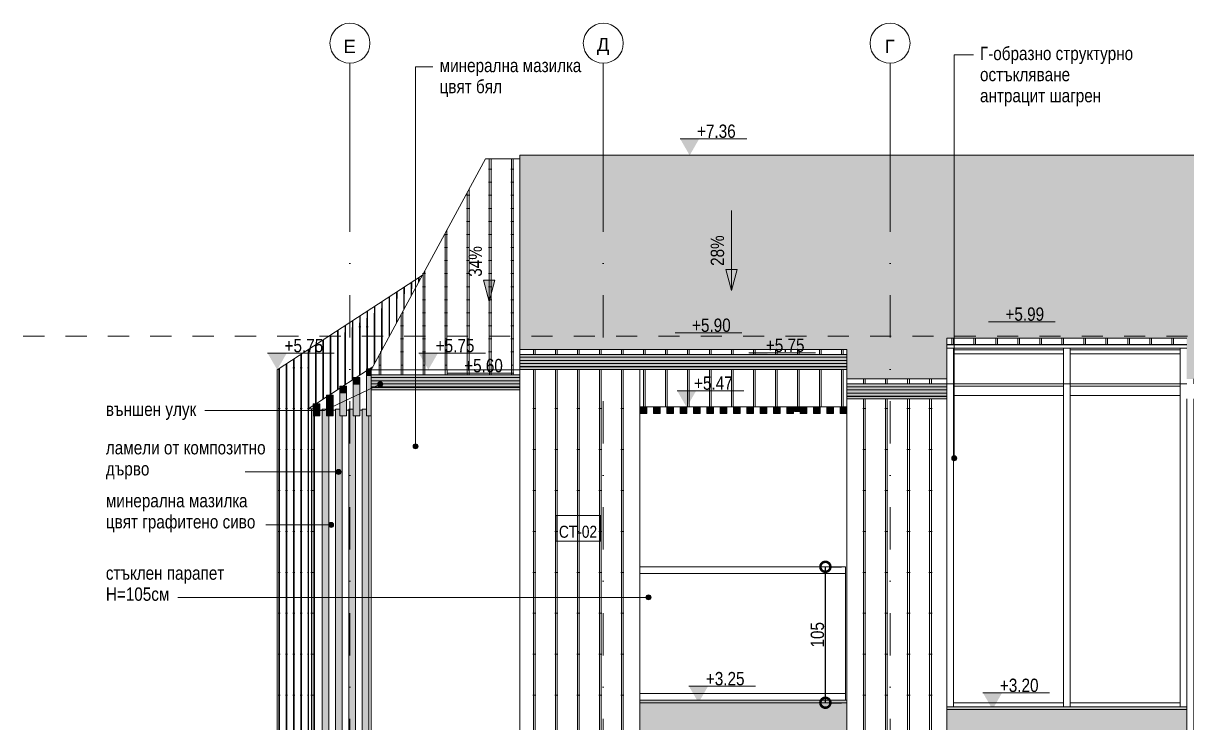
# Model space of a CAD drawing. Header units: centimetres. Extents: x 0 to 25250, y 0 to 2250.
# Drawn here: x 22913 to 23785, y 563 to 1088 of the extents above; entities that cross this region are included whole.
import ezdxf

# ---------------------------------------------------------------- set-up
doc = ezdxf.new("R2010")
doc.units = ezdxf.units.CM
doc.linetypes.add('24-View-4$0$Dash', pattern=[31.75, 15.875, -15.875])
doc.linetypes.add('24-View-4$0$Dash dot', pattern=[79.375, 31.75, -23.8125, 0, -23.8125])
for name, color, linetype, lineweight in [('A-ANNO-DIMS', 7, 'Continuous', 9), ('A-ANNO-NOTE', 7, 'Continuous', 9), ('A-FLOR-HRAL', 7, 'Continuous', 9), ('A-FLOR-LEVL', 7, 'Continuous', 9), ('A-GLAZ-CURT', 7, 'Continuous', 9), ('A-GLAZ-CWMG', 7, 'Continuous', 9), ('A-ROOF', 7, 'Continuous', 9), ('A-ROOF-OTLN', 7, 'Continuous', 9), ('A-ROOF-PATT', 7, 'Continuous', 9), ('A-WALL', 7, 'Continuous', 9), ('A-WALL-IDEN', 7, 'Continuous', 9), ('A-WALL-PATT', 7, 'Continuous', 9), ('E-LITE-EQPM', 7, 'Continuous', 9), ('G-ANNO-DIMS', 7, 'Continuous', 9), ('G-ANNO-TEXT', 7, 'Continuous', 9), ('S-GRID', 7, 'Continuous', 9), ('S-GRID-IDEN', 7, 'Continuous', 9)]:
    doc.layers.add(name, color=color, linetype=linetype, lineweight=lineweight)
doc.styles.add('24-View-4$0$Arial', font='arial.ttf', dxfattribs={"height": 10})
doc.styles.add('24-View-4$0$Arial Narrow', font='ARIALN.TTF', dxfattribs={"height": 10})
doc.styles.add('24-View-4$0$Arial Narrow_1', font='ARIALN.TTF', dxfattribs={"height": 9})
doc.styles.add('24-View-4$0$Arial Narrow_2', font='ARIALN.TTF', dxfattribs={"height": 10})
doc.styles.add('24-View-4$0$Arial Narrow_3', font='ARIALN.TTF', dxfattribs={"height": 10})
doc.dimstyles.new('24-View-4$0$TEC_DIM', dxfattribs={"dimscale": 30.48, "dimtxt": 10.23431, "dimasz": 0.492126, "dimexe": 0.393701, "dimexo": 0.246063, "dimgap": 0, "dimtad": 1, "dimdec": 0, "dimzin": 0, "dimdsep": 46, "dimtxsty": '24-View-4$0$Arial Narrow_3', "dimblk1": '24-View-4$0$_DotSmall', "dimblk2": '24-View-4$0$_DotSmall', "dimsah": 1, "dimcen": 0.09, "dimazin": 0, "dimtfac": 1, "dimtdec": 4, "dimtix": 1, "dimtmove": 0, "dimatfit": 3, "dimfxl": 1, "dimtvp": 1, "dimtolj": 1, "dimtzin": 0, "dimarcsym": 2})
pattern_1 = [(0, (23129.966, 852.922), (16.51, 30.709), [0.8382, -15.672]), (90, (23113.456, 852.922), (-16.51, 30.709), [30.709, 0]), (90, (23114.726, 852.922), (-16.51, 30.709), [30.709, 0])]
pattern_2 = [(0, (23109.667, 552.922), (5.51, 30.709), [0.27975, -5.231]), (90, (23104.156, 552.9217), (-5.51, 30.709), [30.709, 0]), (90, (23104.58, 552.9217), (-5.51, 30.709), [30.709, 0])]

# ---------------------------------------------------------------- blocks, each defined once
blk = doc.blocks.new('Railing - Railing-1762037-ЗАПАД')
at = {"layer": 'A-FLOR-HRAL', "color": 252, "true_color": 0x949494}
for p, q in [((261.59, 427), (415.59, 427)), ((261.59, 422), (415.59, 422)), ((415.59, 422), (415.59, 427)), ((415.59, 332), (415.59, 422)), ((415.59, 332), (261.59, 332)), ((415.59, 327), (415.59, 332))]:
    blk.add_line(p, q, dxfattribs=at)
at = {"layer": 'A-FLOR-HRAL'}
for p, q in [((261.59, 427), (415.59, 427)), ((415.59, 422), (261.59, 422)), ((415.59, 427), (415.59, 422)), ((415.59, 422), (415.59, 332)), ((415.59, 332), (261.59, 332)), ((415.59, 332), (415.59, 327))]:
    blk.add_line(p, q, dxfattribs=at)
at = {"layer": 'A-FLOR-HRAL', "color": 254, "true_color": 0xd2d2d2}
for p, q in [((261.59, 422), (415.59, 422)), ((415.59, 422), (261.59, 422)), ((415.59, 332), (261.59, 332)), ((415.59, 332), (261.59, 332)), ((415.59, 327), (261.59, 327))]:
    blk.add_line(p, q, dxfattribs=at)
blk = doc.blocks.new('Rectangular Mullion - TEC_LAMEL-2421523-ЗАПАД')
at = {"layer": 'A-GLAZ-CWMG', "true_color": 0xcfc6ba}
blk.add_hatch(color=9, dxfattribs=at).paths.add_polyline_path([(23.34, 77), (28.34, 77), (28.34, 540.25), (26.59, 540.25), (26.59, 545.18), (23.34, 545.18), (23.34, 80.66)])
at = {"layer": 'A-GLAZ-CWMG'}
for p, q in [((23.34, 545.18), (26.59, 545.18)), ((23.34, 545.18), (23.34, 77)), ((28.34, 77), (28.34, 540.25))]:
    blk.add_line(p, q, dxfattribs=at)
blk = doc.blocks.new('Rectangular Mullion - TEC_LAMEL-V24-ЗАПАД')
at = {"layer": 'A-GLAZ-CWMG', "true_color": 0xcfc6ba}
h = blk.add_hatch(color=9, dxfattribs=at)
h.paths.add_polyline_path([(48.34, 5), (48.34, 10), (43.34, 10), (43.34, 5), (44.56, 5)])
h.paths.add_polyline_path([(43.34, 77), (48.34, 77), (48.34, 540.25), (46.59, 540.25), (46.59, 545.18), (43.34, 545.18), (43.34, 82.49)])
at = {"layer": 'A-GLAZ-CWMG'}
for p, q in [((43.34, 545.18), (46.59, 545.18)), ((43.34, 545.18), (43.34, 77)), ((48.34, 77), (48.34, 540.25)), ((43.34, 10), (43.34, 5)), ((48.34, 5), (48.34, 10))]:
    blk.add_line(p, q, dxfattribs=at)
blk = doc.blocks.new('Rectangular Mullion - TEC_LAMEL-V25-ЗАПАД')
at = {"layer": 'A-GLAZ-CWMG', "true_color": 0xcfc6ba}
h = blk.add_hatch(color=9, dxfattribs=at)
h.paths.add_polyline_path([(58.34, 5), (58.34, 10), (53.34, 10), (53.34, 5)])
h.paths.add_polyline_path([(53.34, 77), (58.34, 77), (58.34, 540.25), (56.59, 540.25), (56.59, 545.18), (53.34, 545.18), (53.34, 83.41)])
at = {"layer": 'A-GLAZ-CWMG'}
for p, q in [((53.34, 545.18), (56.59, 545.18)), ((53.34, 545.18), (53.34, 77)), ((58.34, 77), (58.34, 540.25)), ((53.34, 10), (53.34, 5)), ((58.34, 5), (58.34, 10))]:
    blk.add_line(p, q, dxfattribs=at)
blk = doc.blocks.new('Rectangular Mullion - TEC_LAMEL-1938093-ЗАПАД')
at = {"layer": 'A-GLAZ-CWMG', "true_color": 0xcfc6ba}
for points in [[(266.59, 546.76), (266.59, 546.94), (261.59, 546.94), (261.59, 546.76)], [(261.59, 541.94), (266.59, 541.94), (266.59, 546.76), (261.59, 546.76), (261.59, 544.35)]]:
    blk.add_hatch(color=9, dxfattribs=at).paths.add_polyline_path(points)
at = {"layer": 'A-GLAZ-CWMG'}
for p, q in [((266.59, 546.76), (261.59, 546.76)), ((261.59, 541.94), (266.59, 541.94)), ((266.59, 546.76), (266.59, 546.94)), ((266.59, 541.94), (266.59, 546.76))]:
    blk.add_line(p, q, dxfattribs=at)
blk = doc.blocks.new('Rectangular Mullion - TEC_LAMEL-V26-ЗАПАД')
at = {"layer": 'A-GLAZ-CWMG', "true_color": 0xcfc6ba}
for points in [[(276.59, 546.76), (276.59, 546.94), (271.59, 546.94), (271.59, 546.76)], [(271.59, 541.94), (276.59, 541.94), (276.59, 546.76), (271.59, 546.76)]]:
    blk.add_hatch(color=9, dxfattribs=at).paths.add_polyline_path(points)
at = {"layer": 'A-GLAZ-CWMG'}
for p, q in [((271.59, 546.76), (271.59, 546.94)), ((276.59, 546.76), (271.59, 546.76)), ((271.59, 546.76), (271.59, 541.94)), ((271.59, 541.94), (276.59, 541.94)), ((276.59, 546.76), (276.59, 546.94)), ((276.59, 541.94), (276.59, 546.76))]:
    blk.add_line(p, q, dxfattribs=at)
blk = doc.blocks.new('Rectangular Mullion - TEC_LAMEL-V27-ЗАПАД')
at = {"layer": 'A-GLAZ-CWMG', "true_color": 0xcfc6ba}
for points in [[(411.59, 546.76), (416.59, 546.76), (416.59, 546.94), (411.59, 546.94)], [(411.59, 541.94), (416.59, 541.94), (416.59, 546.76), (411.59, 546.76)]]:
    blk.add_hatch(color=9, dxfattribs=at).paths.add_polyline_path(points)
at = {"layer": 'A-GLAZ-CWMG'}
for p, q in [((411.59, 546.76), (411.59, 546.94)), ((416.59, 546.76), (411.59, 546.76)), ((411.59, 546.76), (411.59, 541.94)), ((411.59, 541.94), (416.59, 541.94))]:
    blk.add_line(p, q, dxfattribs=at)
blk = doc.blocks.new('Rectangular Mullion - TEC_LAMEL-2472080-ЗАПАД')
at = {"layer": 'A-GLAZ-CWMG', "true_color": 0xcfc6ba}
for points in [[(56.59, 570.61), (59.97, 570.61), (59.97, 574.91), (60.28, 575.48), (56.59, 575.43)], [(59.97, 540.25), (59.97, 570.61), (56.59, 570.61), (56.59, 540.25)]]:
    blk.add_hatch(color=9, dxfattribs=at).paths.add_polyline_path(points)
at = {"layer": 'A-GLAZ-CWMG'}
for p, q in [((60.28, 575.48), (56.59, 575.48)), ((56.59, 575.48), (56.59, 570.61)), ((56.59, 570.61), (59.97, 570.61)), ((56.59, 570.61), (56.59, 540.25)), ((59.97, 540.25), (56.59, 540.25))]:
    blk.add_line(p, q, dxfattribs=at)
blk = doc.blocks.new('Rectangular Mullion - TEC_LAMEL-2472081-ЗАПАД')
at = {"layer": 'A-GLAZ-CWMG', "true_color": 0xcfc6ba}
for points in [[(51.59, 564.09), (51.59, 568.96), (46.59, 568.91), (46.59, 564.09)], [(46.59, 540.25), (51.59, 540.25), (51.59, 564.09), (46.59, 564.09), (46.59, 549.22)]]:
    blk.add_hatch(color=9, dxfattribs=at).paths.add_polyline_path(points)
at = {"layer": 'A-GLAZ-CWMG'}
for p, q in [((51.59, 568.96), (46.59, 568.96)), ((46.59, 568.96), (46.59, 564.09)), ((51.59, 564.09), (51.59, 568.96)), ((46.59, 564.09), (51.59, 564.09)), ((46.59, 564.09), (46.59, 540.25)), ((51.59, 540.25), (51.59, 564.09)), ((51.59, 540.25), (46.59, 540.25))]:
    blk.add_line(p, q, dxfattribs=at)
blk = doc.blocks.new('Rectangular Mullion - TEC_LAMEL-2472082-ЗАПАД')
at = {"layer": 'A-GLAZ-CWMG', "true_color": 0xcfc6ba}
for points in [[(36.59, 557.57), (41.59, 557.57), (41.59, 562.44), (36.59, 562.39)], [(41.59, 540.25), (41.59, 557.57), (36.59, 557.57), (36.59, 540.25)]]:
    blk.add_hatch(color=9, dxfattribs=at).paths.add_polyline_path(points)
at = {"layer": 'A-GLAZ-CWMG'}
for p, q in [((41.59, 562.44), (36.59, 562.44)), ((36.59, 562.44), (36.59, 557.57)), ((41.59, 557.57), (41.59, 562.44)), ((36.59, 557.57), (41.59, 557.57)), ((36.59, 557.57), (36.59, 540.25)), ((41.59, 540.25), (41.59, 557.57)), ((41.59, 540.25), (36.59, 540.25))]:
    blk.add_line(p, q, dxfattribs=at)
blk = doc.blocks.new('Rectangular Mullion - TEC_LAMEL-2472083-ЗАПАД')
at = {"layer": 'A-GLAZ-CWMG', "true_color": 0xcfc6ba}
for points in [[(26.59, 551.05), (31.59, 551.05), (31.59, 555.92), (26.59, 555.87)], [(26.59, 540.25), (31.59, 540.25), (31.59, 551.05), (26.59, 551.05)]]:
    blk.add_hatch(color=9, dxfattribs=at).paths.add_polyline_path(points)
at = {"layer": 'A-GLAZ-CWMG'}
for p, q in [((31.59, 555.92), (26.59, 555.92)), ((26.59, 555.92), (26.59, 551.05)), ((26.59, 551.05), (31.59, 551.05)), ((26.59, 551.05), (26.59, 540.25)), ((31.59, 551.05), (31.59, 555.92)), ((31.59, 540.25), (31.59, 551.05)), ((31.59, 540.25), (26.59, 540.25))]:
    blk.add_line(p, q, dxfattribs=at)
blk = doc.blocks.new('Rectangular Mullion - TEC_LAMEL-2472084-ЗАПАД')
at = {"layer": 'A-GLAZ-CWMG', "true_color": 0xcfc6ba}
for points in [[(16.59, 544.52), (21.59, 544.52), (21.59, 549.4), (16.59, 549.35)], [(16.59, 540.25), (21.59, 540.25), (21.59, 544.52), (16.59, 544.52)]]:
    blk.add_hatch(color=9, dxfattribs=at).paths.add_polyline_path(points)
at = {"layer": 'A-GLAZ-CWMG'}
for p, q in [((21.59, 549.4), (16.59, 549.4)), ((16.59, 549.4), (16.59, 544.52)), ((16.59, 544.52), (21.59, 544.52)), ((16.59, 544.52), (16.59, 540.25)), ((21.59, 544.52), (21.59, 549.4)), ((21.59, 540.25), (21.59, 544.52)), ((21.59, 540.25), (16.59, 540.25))]:
    blk.add_line(p, q, dxfattribs=at)
blk = doc.blocks.new('System Panel - Glazed-2432545-ЗАПАД')
at = {"layer": 'A-GLAZ-CURT'}
blk.add_line((666.59, 586.81), (584.09, 586.81), dxfattribs=at)
blk = doc.blocks.new('L Corner Mullion - L Mullion 1-2432673-ЗАПАД')
at = {"layer": 'A-GLAZ-CWMG'}
for p, q in [((579.09, 564.31), (496.59, 564.31)), ((579.09, 562.47), (496.59, 562.47)), ((579.09, 555.57), (496.59, 555.57))]:
    blk.add_line(p, q, dxfattribs=at)
blk = doc.blocks.new('Rectangular Mullion - TEC_DOGRAMA_TERASI_EX-2432543-ЗАПАД')
at = {"layer": 'A-GLAZ-CWMG'}
for p, q in [((584.09, 589.7), (584.09, 591.04)), ((666.59, 591.04), (584.09, 591.04)), ((584.09, 589.7), (666.59, 589.7)), ((666.59, 591.04), (666.59, 589.7))]:
    blk.add_line(p, q, dxfattribs=at)
blk = doc.blocks.new('Rectangular Mullion - TEC_DOGRAMA_TERASI_EX-2432685-ЗАПАД')
at = {"layer": 'A-GLAZ-CWMG'}
for p, q in [((666.59, 591.04), (671.59, 591.04)), ((666.59, 591.04), (666.59, 564.37)), ((666.59, 564.37), (671.59, 564.37))]:
    blk.add_line(p, q, dxfattribs=at)
blk = doc.blocks.new('Rectangular Mullion - TEC_DOGRAMA_TERASI_EX-2432669-ЗАПАД')
at = {"layer": 'A-GLAZ-CWMG'}
for p, q in [((491.59, 591.04), (496.59, 591.04)), ((496.59, 564.37), (496.59, 591.04)), ((491.59, 564.37), (496.59, 564.37))]:
    blk.add_line(p, q, dxfattribs=at)
blk = doc.blocks.new('Rectangular Mullion - TEC_DOGRAMA_TERASI_EX-2432546-ЗАПАД')
at = {"layer": 'A-GLAZ-CWMG'}
for p, q in [((496.59, 322), (496.59, 325)), ((579.09, 325), (496.59, 325)), ((579.09, 325), (579.09, 322))]:
    blk.add_line(p, q, dxfattribs=at)
blk = doc.blocks.new('Rectangular Mullion - TEC_DOGRAMA_TERASI_EX-2432687-ЗАПАД')
at = {"layer": 'A-GLAZ-CWMG'}
for p, q in [((671.59, 564.37), (666.59, 564.37)), ((666.59, 564.37), (666.59, 322))]:
    blk.add_line(p, q, dxfattribs=at)
blk = doc.blocks.new('Rectangular Mullion - TEC_DOGRAMA_TERASI_EX-2432671-ЗАПАД')
at = {"layer": 'A-GLAZ-CWMG'}
for p, q in [((496.59, 564.37), (491.59, 564.37)), ((496.59, 322), (496.59, 564.37))]:
    blk.add_line(p, q, dxfattribs=at)
blk = doc.blocks.new('L Corner Mullion - L Mullion 1-2432686-ЗАПАД')
at = {"layer": 'A-GLAZ-CWMG'}
for p, q in [((666.59, 564.31), (584.09, 564.31)), ((666.59, 562.47), (584.09, 562.47)), ((666.59, 555.57), (584.09, 555.57))]:
    blk.add_line(p, q, dxfattribs=at)
blk = doc.blocks.new('Rectangular Mullion - TEC_DOGRAMA_TERASI_INT-2432672-ЗАПАД')
at = {"layer": 'A-GLAZ-CWMG'}
for p, q in [((579.09, 591.04), (584.09, 591.04)), ((579.09, 591.04), (579.09, 564.37)), ((584.09, 564.37), (584.09, 591.04)), ((579.09, 564.37), (584.09, 564.37))]:
    blk.add_line(p, q, dxfattribs=at)
blk = doc.blocks.new('Rectangular Mullion - TEC_DOGRAMA_TERASI_INT-2432662-ЗАПАД')
at = {"layer": 'A-GLAZ-CWMG'}
for p, q in [((584.09, 564.37), (579.09, 564.37)), ((579.09, 564.37), (579.09, 322)), ((584.09, 322), (584.09, 564.37))]:
    blk.add_line(p, q, dxfattribs=at)
blk = doc.blocks.new('Grid - TEC_GRID_CIRCLE-145857-ЗАПАД')
at = {"layer": 'S-GRID-IDEN'}
blk.add_circle((234.09, 819.86), 15, dxfattribs=at)
blk = doc.blocks.new('Spot Elevations - ELEVATION_PROJECT-150941-ЗАПАД')
at = {"layer": 'A-ANNO-NOTE'}
blk.add_hatch(color=256, dxfattribs=at).paths.add_polyline_path([(991.89, 748.17), (1006.2, 748.17), (999.05, 735.77)])
blk.add_line((991.89, 748.17), (1041.89, 748.17), dxfattribs=at)
blk = doc.blocks.new('24-View-4$0$_DotSmall')
at = {"color": 0, "linetype": 'ByBlock', "const_width": 0.5}
blk.add_lwpolyline([(-0.0625, 0, 1), (0.0625, 0, 1)], format="xyb", close=True, dxfattribs=at)
blk = doc.blocks.new('*D3296')
at = {"layer": 'A-ANNO-DIMS', "color": 0, "lineweight": -2, "transparency": 16777216}
for p, q in [((23514.07, 577.92), (23514.07, 679.92)), ((23518.91, 679.92), (23526.07, 679.92)), ((23518.91, 577.92), (23526.07, 577.92))]:
    blk.add_line(p, q, dxfattribs=at)
at = {"layer": 'A-ANNO-DIMS', "color": 0, "lineweight": -2, "transparency": 16777216, "xscale": 15, "yscale": 15, "zscale": 15}
for p, rotation in [((23514.07, 679.92), 90), ((23514.07, 577.92), 270)]:
    blk.add_blockref('24-View-4$0$_DotSmall', p, dxfattribs=dict(at, rotation=rotation))
at = {"layer": 'A-ANNO-DIMS', "color": 0, "transparency": 16777216, "insert": (23508.11, 628.92), "char_height": 10, "width": 22.8079, "attachment_point": 5, "rotation": 90, "style": '24-View-4$0$Arial Narrow_3'}
blk.add_mtext('\\A1;\u200e105', dxfattribs=at)
blk = doc.blocks.new('LIGHT PROFILE1 - SM530C L1130 1 xLED15S_830 OC 4-1750149-ЗАПАД')
at = {"layer": 'E-LITE-EQPM', "true_color": 0xffd6c1}
blk.add_hatch(color=254, dxfattribs=at).paths.add_polyline_path([(381.31, 543.64), (381.31, 546.94), (377.46, 546.94), (377.46, 543.64)])
at = {"layer": 'E-LITE-EQPM'}
for p, q in [((377.46, 546.94), (377.46, 543.64)), ((381.31, 543.64), (377.46, 543.64)), ((381.31, 543.64), (381.31, 546.94))]:
    blk.add_line(p, q, dxfattribs=at)

msp = doc.modelspace()

# ---------------------------------------------------------------- hatches: boundary and pattern name
at = {"layer": 'A-ROOF-PATT', "true_color": 0x8b8b8b}
h = msp.add_hatch(dxfattribs=at)
h.set_pattern_fill('FP4_61', color=252, style=0, pattern_type=2)
h.set_pattern_definition([(0, (23129.966, 557.061), (16.51, 9.795), [0.8382, -15.672]), (90, (23113.456, 557.06), (-16.51, 9.795), [9.795, 0]), (90, (23114.726, 557.06), (-16.51, 9.795), [9.795, 0])])
h.paths.add_polyline_path([(23173.43, 827.83), (23285.04, 827.83), (23285.04, 986), (23259.21, 986), (23176.55, 833.59)])
h = msp.add_hatch(dxfattribs=at)
h.set_pattern_fill('FP4_46', color=252, style=0, pattern_type=2)
h.set_pattern_definition([(0, (23129.966, 791.23), (16.51, 8.207), [0.8382, -15.672]), (90, (23113.456, 791.23), (-16.51, 8.207), [8.207, 0]), (90, (23114.726, 791.23), (-16.51, 8.207), [8.207, 0])])
h.paths.add_polyline_path([(23882.25, 820.91), (24060.04, 820.91), (24060.04, 843.1), (24370.04, 843.1), (24370.04, 988.69), (23285.04, 988.69), (23285.04, 843.1), (23530.04, 843.1), (23530.04, 820.91), (23605.04, 820.91), (23605.04, 851.45), (23785.04, 851.45), (23785.04, 820.91), (23869.77, 820.91)])
h = msp.add_hatch(dxfattribs=at)
h.set_pattern_fill('FP4_43', color=252, style=0, pattern_type=2)
h.set_pattern_definition([(0, (23677.265, 852.922), (5.51, 30.709), [0.27975, -5.231]), (90, (23671.755, 852.9217), (-5.51, 30.709), [30.709, 0]), (90, (23672.179, 852.9217), (-5.51, 30.709), [30.709, 0])])
h.paths.add_polyline_path([(23102.98, 822.67), (23207.64, 890.92), (23211.95, 898.86), (23102.98, 827.8)])
h = msp.add_hatch(dxfattribs=at)
h.set_pattern_fill('FP4_48', color=252, style=0, pattern_type=2)
h.set_pattern_definition([(0, (23129.966, 913.144), (16.51, 29.592), [0.8382, -15.672]), (90, (23113.456, 913.144), (-16.51, 29.592), [29.592, 0]), (90, (23114.726, 913.144), (-16.51, 29.592), [29.592, 0])])
h.paths.add_polyline_path([(23785.04, 846.63), (23785.04, 851.45), (23605.04, 851.45), (23605.04, 846.63), (23782.36, 846.63)])
h = msp.add_hatch(dxfattribs=at)
h.set_pattern_fill('FP4_44', color=252, style=0, pattern_type=2)
h.set_pattern_definition(pattern_1)
h.paths.add_polyline_path([(23285.04, 839.29), (23530.04, 839.29), (23530.04, 843.1), (23285.04, 843.1), (23285.04, 841.46)])
at = {"layer": 'A-ROOF-PATT', "lineweight": 5, "true_color": 0xc0c0c0}
for points in [[(23407.76, 839.03), (23530.04, 839.03), (23530.04, 839.29), (23285.04, 839.25), (23285.04, 839.03), (23401.51, 839.03)], [(23285.04, 837.34), (23530.04, 837.34), (23530.04, 839.03), (23285.04, 839.03), (23285.04, 837.53)], [(23526.38, 837.14), (23530.04, 837.17), (23530.04, 837.34), (23285.04, 837.29), (23285.04, 837.14), (23520.14, 837.14)], [(23407.76, 834.8), (23530.04, 834.8), (23530.04, 837.14), (23285.04, 837.14), (23285.04, 834.8), (23401.51, 834.8)], [(23414, 832.47), (23530.04, 832.47), (23530.04, 834.8), (23285.04, 834.8), (23285.04, 832.47), (23407.76, 832.47)], [(23407.76, 830.12), (23530.04, 830.12), (23530.04, 832.47), (23285.04, 832.47), (23285.04, 830.12), (23401.51, 830.12)], [(23407.76, 829.86), (23530.04, 829.86), (23530.04, 830.12), (23285.04, 830.1), (23285.04, 829.86), (23401.51, 829.86)], [(23407.76, 828.3), (23530.04, 828.3), (23530.04, 829.86), (23285.04, 829.86), (23285.04, 828.3), (23401.51, 828.3)], [(23239.18, 823.76), (23285.04, 823.77), (23285.04, 824.02), (23173.43, 823.99), (23173.43, 823.76), (23232.94, 823.76)], [(23285.04, 822.07), (23285.04, 823.76), (23173.43, 823.76), (23173.43, 822.07), (23282.89, 822.07)], [(23239.18, 821.87), (23285.04, 821.93), (23285.04, 822.07), (23173.43, 822.02), (23173.43, 821.87), (23232.94, 821.87)], [(23239.18, 819.53), (23285.04, 819.53), (23285.04, 821.87), (23173.43, 821.87), (23173.43, 819.53), (23232.94, 819.53)], [(23526.38, 828.1), (23530.04, 828.13), (23530.04, 828.3), (23285.04, 828.25), (23285.04, 828.1), (23520.14, 828.1)], [(23251.67, 817.2), (23285.04, 817.2), (23285.04, 819.53), (23173.43, 819.53), (23173.43, 817.2), (23245.43, 817.2)], [(23176.75, 814.85), (23285.04, 814.85), (23285.04, 817.2), (23173.43, 817.2), (23173.43, 814.85)], [(23239.18, 814.59), (23285.04, 814.59), (23285.04, 814.85), (23173.43, 814.83), (23173.43, 814.59), (23232.94, 814.59)], [(23173.43, 813.03), (23285.04, 813.03), (23285.04, 814.59), (23173.43, 814.59), (23173.43, 813.93)], [(23239.18, 812.83), (23285.04, 812.88), (23285.04, 813.03), (23173.43, 812.98), (23173.43, 812.83), (23232.94, 812.83)], [(23530.04, 816.84), (23605.04, 816.84), (23605.04, 817.1), (23530.04, 817.07), (23530.04, 816.91)], [(23601.3, 815.16), (23605.04, 815.16), (23605.04, 816.84), (23530.04, 816.84), (23530.04, 815.16), (23595.06, 815.16)], [(23601.3, 814.96), (23605.04, 814.99), (23605.04, 815.16), (23530.04, 815.11), (23530.04, 814.96), (23595.06, 814.96)], [(23530.04, 812.61), (23605.04, 812.61), (23605.04, 814.96), (23530.04, 814.96), (23530.04, 813.28)], [(23563.84, 810.28), (23605.04, 810.28), (23605.04, 812.61), (23530.04, 812.61), (23530.04, 810.28), (23557.6, 810.28)], [(23532.62, 807.94), (23605.04, 807.94), (23605.04, 810.28), (23530.04, 810.28), (23530.04, 807.94)], [(23530.04, 807.68), (23605.04, 807.68), (23605.04, 807.94), (23530.04, 807.92), (23530.04, 807.75)], [(23563.84, 806.11), (23605.04, 806.11), (23605.04, 807.68), (23530.04, 807.68), (23530.04, 806.11), (23557.6, 806.11)], [(23570.08, 805.91), (23605.04, 805.94), (23605.04, 806.11), (23530.04, 806.06), (23530.04, 805.91), (23563.84, 805.91)]]:
    msp.add_hatch(color=9, dxfattribs=at).paths.add_polyline_path(points)
at = {"layer": 'A-ROOF-PATT', "true_color": 0x8b8b8b}
h = msp.add_hatch(dxfattribs=at)
h.set_pattern_fill('FP4_44', color=252, style=0, pattern_type=2)
h.set_pattern_definition(pattern_1)
h.paths.add_polyline_path([(23232.94, 824.02), (23285.04, 824.02), (23285.04, 827.83), (23173.43, 827.83), (23173.43, 824.02), (23226.7, 824.02)])
h = msp.add_hatch(dxfattribs=at)
h.set_pattern_fill('FP4_47', color=252, style=0, pattern_type=2)
h.set_pattern_definition([(0, (23691.306, 777.922), (16.51, 30.709), [0.8382, -15.672]), (90, (23674.796, 777.922), (-16.51, 30.709), [30.709, 0]), (90, (23676.066, 777.922), (-16.51, 30.709), [30.709, 0])])
h.paths.add_polyline_path([(23857.28, 817.1), (24060.04, 817.1), (24060.04, 820.91), (23785.04, 820.91), (23785.04, 817.1), (23851.04, 817.1)])
h.paths.add_polyline_path([(23532.62, 817.1), (23605.04, 817.1), (23605.04, 820.91), (23530.04, 820.91), (23530.04, 817.1)])
at = {"layer": 'A-WALL-PATT', "true_color": 0x8b8b8b}
h = msp.add_hatch(dxfattribs=at)
h.set_pattern_fill('FP4_57', color=252, style=0, pattern_type=2)
h.set_pattern_definition(pattern_2)
h.paths.add_polyline_path([(23108.07, 552.92), (23126.35, 552.92), (23126.35, 798.53), (23130.04, 800.94), (23130.04, 802.32), (23132.16, 802.32), (23140.04, 807.46), (23140.04, 808.84), (23142.16, 808.84), (23150.04, 813.98), (23150.04, 815.36), (23152.16, 815.36), (23160.04, 820.5), (23160.04, 821.88), (23162.16, 821.88), (23170.04, 827.02), (23170.04, 828.4), (23172.16, 828.4), (23174.6, 829.99), (23207.64, 890.92), (23104.75, 823.82), (23104.75, 552.92)])
h = msp.add_hatch(dxfattribs=at)
h.set_pattern_fill('FP4_57', color=252, style=0, pattern_type=2)
h.set_pattern_definition(pattern_2)
h.paths.add_polyline_path([(23102.98, 552.92), (23104.75, 552.92), (23104.75, 823.82), (23102.98, 822.67), (23102.98, 629.14)])
h = msp.add_hatch(dxfattribs=at)
h.set_pattern_fill('FP4_54', color=252, style=0, pattern_type=2)
h.set_pattern_definition([(0, (23394.126, 552.922), (16.51, 30.709), [0.8382, -15.672]), (90, (23377.616, 552.922), (-16.51, 30.709), [30.709, 0]), (90, (23378.886, 552.922), (-16.51, 30.709), [30.709, 0])])
h.paths.add_polyline_path([(23285.04, 552.92), (23375.04, 552.92), (23375.04, 828.1), (23285.04, 828.1), (23285.04, 566.23)])
h = msp.add_hatch(dxfattribs=at)
h.set_pattern_fill('FP4_60', color=252, style=0, pattern_type=2)
h.set_pattern_definition([(0, (23542.716, 552.922), (16.51, 30.709), [0.8382, -15.672]), (90, (23526.206, 552.922), (-16.51, 30.709), [30.709, 0]), (90, (23527.476, 552.922), (-16.51, 30.709), [30.709, 0])])
h.paths.add_polyline_path([(23375.04, 799.86), (23530.04, 799.86), (23530.04, 828.1), (23375.04, 828.1), (23375.04, 802.14)])
h = msp.add_hatch(dxfattribs=at)
h.set_pattern_fill('FP4_52', color=252, style=0, pattern_type=2)
h.set_pattern_definition([(0, (23625.266, 552.922), (16.51, 30.709), [0.8382, -15.672]), (90, (23608.756, 552.922), (-16.51, 30.709), [30.709, 0]), (90, (23610.026, 552.922), (-16.51, 30.709), [30.709, 0])])
h.paths.add_polyline_path([(23532.62, 497.92), (23605.04, 497.92), (23605.04, 805.91), (23530.04, 805.91), (23530.04, 497.92)])
h = msp.add_hatch(dxfattribs=at)
h.set_pattern_fill('FP4_51', color=252, style=0, pattern_type=2)
h.set_pattern_definition([(0, (24071.036, 552.922), (16.51, 30.709), [0.8382, -15.672]), (90, (24054.526, 552.922), (-16.51, 30.709), [30.709, 0]), (90, (24055.796, 552.922), (-16.51, 30.709), [30.709, 0])])
h.paths.add_polyline_path([(23785.04, 497.92), (24060.04, 497.92), (24060.04, 805.91), (23785.04, 805.91), (23785.04, 503.32)])
h = msp.add_hatch(dxfattribs=at)
h.set_pattern_fill('FP4_58', color=252, style=0, pattern_type=2)
h.set_pattern_definition([(0, (23144.27, 552.922), (15.563, 30.709), [0.7901, -14.773]), (90, (23128.708, 552.922), (-15.563, 30.709), [30.709, 0]), (90, (23129.905, 552.922), (-15.563, 30.709), [30.709, 0])])
h.paths.add_polyline_path([(23126.35, 552.92), (23131.06, 552.92), (23131.02, 793.17), (23130.04, 793.17), (23130.04, 798.53), (23126.35, 798.53), (23126.35, 629.14)])
at = {"layer": 'A-WALL-PATT', "lineweight": 5, "true_color": 0xebebeb}
for points in [[(23375.04, 577.92), (23530.04, 577.92), (23530.04, 579.92), (23375.04, 579.92)], [(23605.04, 572.92), (23785.04, 572.92), (23785.04, 574.92), (23605.04, 574.92), (23605.04, 574.09)]]:
    msp.add_hatch(color=7, dxfattribs=at).paths.add_polyline_path(points)
at = {"layer": 'A-WALL-PATT', "true_color": 0x787878}
msp.add_hatch(color=8, dxfattribs=at).paths.add_polyline_path([(23375.04, 522.92), (23530.04, 522.98), (23530.04, 577.92), (23375.04, 577.92), (23375.04, 526.91)])
at = {"layer": 'A-WALL-PATT', "lineweight": 5, "true_color": 0x787878}
msp.add_hatch(color=8, dxfattribs=at).paths.add_polyline_path([(23605.04, 497.92), (23785.04, 497.92), (23785.04, 572.92), (23605.04, 572.92), (23605.04, 503.32)])
at = {"layer": 'G-ANNO-DIMS'}
for points in [[(23443.66, 887.16), (23447.91, 903.03), (23439.4, 903.03)], [(23262.05, 879.07), (23266.3, 894.94), (23257.79, 894.94)]]:
    msp.add_hatch(color=256, dxfattribs=at).paths.add_polyline_path(points)
at = {"layer": 'G-ANNO-TEXT'}
h = msp.add_hatch(color=256, dxfattribs=at)
edge = h.paths.add_edge_path()
edge.add_arc((23180.26, 817.01), 1.87, 0, 360)
h = msp.add_hatch(color=256, dxfattribs=at)
edge = h.paths.add_edge_path()
edge.add_arc((23206.72, 770.34), 1.87, 0, 360)
h = msp.add_hatch(color=256, dxfattribs=at)
edge = h.paths.add_edge_path()
edge.add_arc((23610.67, 761.39), 1.88, 0, 360)
h = msp.add_hatch(color=256, dxfattribs=at)
edge = h.paths.add_edge_path()
edge.add_arc((23149.01, 751.09), 1.88, 0, 360)
h = msp.add_hatch(color=256, dxfattribs=at)
edge = h.paths.add_edge_path()
edge.add_arc((23143.44, 711.36), 1.88, 0, 360)
h = msp.add_hatch(color=256, dxfattribs=at)
edge = h.paths.add_edge_path()
edge.add_arc((23381.44, 657.02), 1.88, 0, 360)

# ---------------------------------------------------------------- linework, layer by layer
at = {"layer": 'A-FLOR-LEVL', "linetype": '24-View-4$0$Dash'}
msp.add_line((22912.56, 852.92), (24432.63, 852.92), dxfattribs=at)
at = {"layer": 'A-ROOF'}
for p, q in [((23259.21, 986), (23173.43, 827.83)), ((23259.21, 986), (23285.04, 986)), ((23285.04, 988.69), (24370.04, 988.69)), ((23285.04, 839.29), (23285.04, 988.69)), ((23102.98, 827.8), (23211.95, 898.86)), ((23605.04, 817.1), (23605.04, 851.45)), ((23605.04, 851.45), (23785.04, 851.45)), ((23785.04, 846.63), (23605.04, 846.63)), ((23605.04, 846.56), (23785.04, 846.56)), ((23530.04, 843.1), (23285.04, 843.1)), ((23530.04, 839.29), (23530.04, 843.1)), ((23530.04, 817.1), (23530.04, 838.87)), ((23102.98, 823.99), (23102.98, 827.8)), ((23173.43, 827.83), (23285.04, 827.83)), ((23173.43, 827.83), (23173.43, 824.02)), ((23530.04, 820.91), (23605.04, 820.91)), ((23173.43, 812.83), (23173.43, 806.73))]:
    msp.add_line(p, q, dxfattribs=at)
at = {"layer": 'A-ROOF-OTLN'}
for p, q in [((23530.04, 839.29), (23285.04, 839.29)), ((23285.04, 828.1), (23285.04, 839.29)), ((23530.04, 839.29), (23530.04, 838.87)), ((23285.04, 837.14), (23530.04, 837.14)), ((23530.04, 834.8), (23285.04, 834.8)), ((23530.04, 832.47), (23285.04, 832.47)), ((23530.04, 830.12), (23285.04, 830.12)), ((23530.04, 829.86), (23285.04, 829.86)), ((23102.98, 812.8), (23102.98, 823.99)), ((23285.04, 824.02), (23173.43, 824.02)), ((23173.43, 812.83), (23173.43, 824.02)), ((23173.43, 821.87), (23285.04, 821.87)), ((23285.04, 828.1), (23530.04, 828.1)), ((23173.43, 819.53), (23285.04, 819.53)), ((23173.43, 817.2), (23285.04, 817.2)), ((23173.43, 814.85), (23285.04, 814.85)), ((23173.43, 814.59), (23285.04, 814.59)), ((23173.43, 812.83), (23285.04, 812.83)), ((23605.04, 817.1), (23530.04, 817.1)), ((23530.04, 805.91), (23530.04, 817.1)), ((23530.04, 814.96), (23605.04, 814.96)), ((23605.04, 812.61), (23530.04, 812.61)), ((23605.04, 817.1), (23605.04, 805.91)), ((23605.04, 810.28), (23530.04, 810.28)), ((23605.04, 807.94), (23530.04, 807.94)), ((23605.04, 807.68), (23530.04, 807.68)), ((23530.04, 805.91), (23605.04, 805.91))]:
    msp.add_line(p, q, dxfattribs=at)
at = {"layer": 'A-WALL'}
for p, q in [((23172.16, 828.4), (23174.6, 829.99)), ((23152.16, 815.36), (23160.04, 820.5)), ((23162.16, 821.88), (23170.04, 827.02)), ((23285.04, 828.1), (23285.04, 257.92)), ((23375.04, 828.11), (23375.04, 257.92)), ((23102.98, 329.92), (23102.98, 812.8)), ((23142.16, 808.84), (23150.04, 813.98)), ((23132.16, 802.32), (23140.04, 807.46)), ((23173.43, 806.73), (23173.43, 522.92)), ((23530.04, 805.91), (23530.04, 497.92)), ((23605.04, 497.92), (23605.04, 805.92)), ((23785.04, 805.92), (23785.04, 497.92)), ((23126.35, 798.53), (23130.04, 800.94)), ((23126.35, 329.92), (23126.35, 798.53)), ((23130.04, 798.53), (23126.35, 798.53)), ((23136.79, 797.52), (23135.04, 797.52)), ((23146.79, 797.52), (23145.04, 797.52)), ((23156.79, 797.52), (23155.04, 797.52)), ((23166.79, 797.52), (23165.04, 797.52)), ((23375.04, 799.86), (23530.04, 799.86)), ((23131.06, 793.17), (23131.06, 329.92)), ((23530.04, 579.92), (23375.04, 579.92)), ((23375.04, 577.92), (23530.04, 577.92)), ((23605.04, 574.92), (23785.04, 574.92)), ((23785.04, 572.92), (23605.04, 572.92))]:
    msp.add_line(p, q, dxfattribs=at)
at = {"layer": 'A-WALL-IDEN', "flags": 128}
msp.add_lwpolyline([(23312.01, 718.38), (23345.46, 718.38), (23345.46, 699.18), (23312.01, 699.18)], close=True, dxfattribs=at)
at = {"layer": 'G-ANNO-DIMS'}
for p, q in [((23443.66, 947.16), (23443.66, 887.16)), ((23262.05, 939.07), (23262.05, 879.07)), ((23447.91, 903.03), (23439.4, 903.03)), ((23439.4, 903.03), (23443.66, 887.16)), ((23443.66, 887.16), (23447.91, 903.03)), ((23266.3, 894.94), (23257.79, 894.94)), ((23257.79, 894.94), (23262.05, 879.07)), ((23262.05, 879.07), (23266.3, 894.94))]:
    msp.add_line(p, q, dxfattribs=at)
at = {"layer": 'G-ANNO-TEXT'}
for p, q in [((23610.67, 1064.12), (23625.02, 1064.12)), ((23610.67, 761.39), (23610.67, 1064.12)), ((23206.72, 1055.1), (23219.77, 1055.1)), ((23206.72, 770.34), (23206.72, 1055.1)), ((23180.26, 817.01), (23138.52, 797.11)), ((23048.94, 797.11), (23048.61, 797.11)), ((23138.52, 797.11), (23048.94, 797.11)), ((23099.92, 751.09), (23079.04, 751.09)), ((23149.01, 751.09), (23099.92, 751.09)), ((23109.79, 711.36), (23094.58, 711.36)), ((23143.44, 711.36), (23109.79, 711.36)), ((23081.33, 657.02), (23028.44, 657.02)), ((23381.44, 657.02), (23081.33, 657.02))]:
    msp.add_line(p, q, dxfattribs=at)
for centre, radius in [((23180.26, 817.01), 1.87), ((23206.72, 770.34), 1.87), ((23610.67, 761.39), 1.88), ((23149.01, 751.09), 1.88), ((23143.44, 711.36), 1.88), ((23381.44, 657.02), 1.88)]:
    msp.add_circle(centre, radius, dxfattribs=at)
at = {"layer": 'S-GRID', "color": 1, "lineweight": 18, "true_color": 0xff0000}
for p, q in [((23157.54, 932.78), (23157.54, 1057.78)), ((23347.54, 932.78), (23347.54, 1057.78)), ((23562.54, 932.78), (23562.54, 1057.78))]:
    msp.add_line(p, q, dxfattribs=at)
at = {"layer": 'S-GRID', "color": 1, "linetype": '24-View-4$0$Dash dot', "lineweight": 18, "true_color": 0xff0000}
for p, q in [((23157.54, 295.57), (23157.54, 932.78)), ((23347.54, 295.57), (23347.54, 932.78)), ((23562.54, 295.57), (23562.54, 932.78))]:
    msp.add_line(p, q, dxfattribs=at)

# ---------------------------------------------------------------- block references
at = {"layer": 'A-FLOR-HRAL', "color": 254, "true_color": 0xd2d2d2}
msp.add_blockref('Railing - Railing-1762037-ЗАПАД', (23113.46, 252.92), dxfattribs=at)
at = {"layer": 'A-GLAZ-CURT'}
for p in [(23025.96, 252.92), (23113.46, 252.92)]:
    msp.add_blockref('System Panel - Glazed-2432545-ЗАПАД', p, dxfattribs=at)
at = {"layer": 'A-GLAZ-CWMG'}
for name, p in [('Rectangular Mullion - TEC_DOGRAMA_TERASI_EX-2432669-ЗАПАД', (23113.46, 252.92)), ('Rectangular Mullion - TEC_DOGRAMA_TERASI_EX-2432543-ЗАПАД', (23025.96, 252.92)), ('Rectangular Mullion - TEC_DOGRAMA_TERASI_INT-2432672-ЗАПАД', (23113.46, 252.92)), ('Rectangular Mullion - TEC_DOGRAMA_TERASI_EX-2432543-ЗАПАД', (23113.46, 252.92)), ('Rectangular Mullion - TEC_DOGRAMA_TERASI_EX-2432685-ЗАПАД', (23113.46, 252.92)), ('Rectangular Mullion - TEC_LAMEL-2472081-ЗАПАД', (23113.46, 252.92)), ('Rectangular Mullion - TEC_LAMEL-2472080-ЗАПАД', (23113.46, 252.92)), ('Rectangular Mullion - TEC_LAMEL-2472082-ЗАПАД', (23113.46, 252.92)), ('Rectangular Mullion - TEC_DOGRAMA_TERASI_EX-2432671-ЗАПАД', (23113.46, 252.92)), ('L Corner Mullion - L Mullion 1-2432673-ЗАПАД', (23113.46, 252.92)), ('Rectangular Mullion - TEC_DOGRAMA_TERASI_INT-2432662-ЗАПАД', (23113.46, 252.92)), ('L Corner Mullion - L Mullion 1-2432686-ЗАПАД', (23113.46, 252.92)), ('Rectangular Mullion - TEC_DOGRAMA_TERASI_EX-2432687-ЗАПАД', (23113.46, 252.92)), ('Rectangular Mullion - TEC_LAMEL-2472083-ЗАПАД', (23113.46, 252.92)), ('Rectangular Mullion - TEC_LAMEL-2472084-ЗАПАД', (23113.46, 252.92)), ('Rectangular Mullion - TEC_LAMEL-2421523-ЗАПАД', (23113.46, 252.92)), ('Rectangular Mullion - TEC_LAMEL-2421523-ЗАПАД', (23123.46, 252.92)), ('Rectangular Mullion - TEC_LAMEL-V24-ЗАПАД', (23113.46, 252.92)), ('Rectangular Mullion - TEC_LAMEL-V25-ЗАПАД', (23113.46, 252.92)), ('Rectangular Mullion - TEC_LAMEL-1938093-ЗАПАД', (23113.46, 252.92)), ('Rectangular Mullion - TEC_LAMEL-V26-ЗАПАД', (23113.46, 252.92)), ('Rectangular Mullion - TEC_LAMEL-V26-ЗАПАД', (23123.46, 252.92)), ('Rectangular Mullion - TEC_LAMEL-V26-ЗАПАД', (23133.46, 252.92)), ('Rectangular Mullion - TEC_LAMEL-V26-ЗАПАД', (23143.46, 252.92)), ('Rectangular Mullion - TEC_LAMEL-V26-ЗАПАД', (23153.46, 252.92)), ('Rectangular Mullion - TEC_LAMEL-V26-ЗАПАД', (23163.46, 252.92)), ('Rectangular Mullion - TEC_LAMEL-V26-ЗАПАД', (23173.46, 252.92)), ('Rectangular Mullion - TEC_LAMEL-V26-ЗАПАД', (23183.46, 252.92)), ('Rectangular Mullion - TEC_LAMEL-V26-ЗАПАД', (23193.46, 252.92)), ('Rectangular Mullion - TEC_LAMEL-V26-ЗАПАД', (23203.46, 252.92)), ('Rectangular Mullion - TEC_LAMEL-V26-ЗАПАД', (23213.46, 252.92)), ('Rectangular Mullion - TEC_LAMEL-V26-ЗАПАД', (23223.46, 252.92)), ('Rectangular Mullion - TEC_LAMEL-V26-ЗАПАД', (23233.46, 252.92)), ('Rectangular Mullion - TEC_LAMEL-V26-ЗАПАД', (23243.46, 252.92)), ('Rectangular Mullion - TEC_LAMEL-V27-ЗАПАД', (23113.46, 252.92)), ('Rectangular Mullion - TEC_DOGRAMA_TERASI_EX-2432546-ЗАПАД', (23113.46, 252.92)), ('Rectangular Mullion - TEC_DOGRAMA_TERASI_EX-2432546-ЗАПАД', (23200.96, 252.92))]:
    msp.add_blockref(name, p, dxfattribs=at)
at = {"layer": 'E-LITE-EQPM'}
msp.add_blockref('LIGHT PROFILE1 - SM530C L1130 1 xLED15S_830 OC 4-1750149-ЗАПАД', (23113.46, 252.92), dxfattribs=at)
at = {"layer": 'G-ANNO-DIMS'}
for p in [(22413.25, 252.92), (22644.53, 115.68), (22409.52, 107.33), (22103.93, 92.03), (22217.29, 92.06), (22464.87, 92.33), (22238.62, 77.06), (22411, 63.9), (22419.88, -157.85), (22640.35, -162.85)]:
    msp.add_blockref('Spot Elevations - ELEVATION_PROJECT-150941-ЗАПАД', p, dxfattribs=at)
at = {"layer": 'S-GRID-IDEN'}
for p in [(22923.46, 252.92), (23113.46, 252.92), (23328.46, 252.92)]:
    msp.add_blockref('Grid - TEC_GRID_CIRCLE-145857-ЗАПАД', p, dxfattribs=at)

# ---------------------------------------------------------------- texts
at = {"layer": 'A-WALL-IDEN', "insert": (23328.56, 706.18), "char_height": 9, "width": 28.45, "attachment_point": 5, "line_spacing_factor": 0.949189, "style": '24-View-4$0$Arial Narrow_1'}
msp.add_mtext('\\pt25.00002,50.00004,74.99997,99.99999,125.00001,150.00003,174.99996,199.99998,225,250.00002,275.00004,299.99997,324.99999,350.00001,375.00003,399.99996,424.99998,450,475.00002,500.00004,524.99997,549.99999,575.00001,600.00003,624.99996,649.99998,675,700.00002,725.00004,749.99997,774.99999,800.00001;{\\fArial Narrow|b0|i0|c204|p34;СТ}-02', dxfattribs=at)
at = {"layer": 'G-ANNO-DIMS', "char_height": 10, "width": 34.7536, "attachment_point": 1, "line_spacing_factor": 0.974696, "style": '24-View-4$0$Arial Narrow'}
for s, insert in [('+7.36', (23417.81, 1011.78)), ('+5.99', (23649.1, 874.54)), ('+5.90', (23414.08, 866.19)), ('+5.75', (23108.5, 850.89)), ('+5.75', (23221.86, 850.92)), ('+5.75', (23469.43, 851.19)), ('+5.60', (23243.19, 835.92)), ('+5.47', (23415.56, 822.76)), ('+3.25', (23424.45, 601.01)), ('+3.20', (23644.92, 596.01))]:
    msp.add_mtext(s, dxfattribs=dict(at, insert=insert))
at = {"layer": 'G-ANNO-DIMS', "char_height": 10, "width": 27.5081, "attachment_point": 1, "rotation": 90, "line_spacing_factor": 0.974696, "style": '24-View-4$0$Arial Narrow'}
for s, insert in [('28%', (23428.07, 905.7)), ('34%', (23246.46, 897.6))]:
    msp.add_mtext(s, dxfattribs=dict(at, insert=insert))
at = {"layer": 'G-ANNO-TEXT', "char_height": 10, "attachment_point": 1, "line_spacing_factor": 0.949189, "style": '24-View-4$0$Arial Narrow_2'}
for s, insert, width in [('\\pt15,30,45,60,75,90,105,120,135,150,165,180,195,210,225,240,255,270,285,300,315,330,345,360,375,390,405,420,435,450,465,480;{\\fArial Narrow|b0|i0|c204|p34;Г}-{\\fArial Narrow|b0|i0|c204|p34;образно структурно остъкляване\\Pантрацит шагрен}', (23630.02, 1070.14), 127), ('\\pt15,30,45,60,75,90,105,120,135,150,165,180,195,210,225,240,255,270,285,300,315,330,345,360,375,390,405,420,435,450,465,480;{\\fArial Narrow|b0|i0|c204|p34;минерална мазилка цвят бял}', (23224.77, 1061.12), 112.8), ('\\pt15,30,45,60,75,90,105,120,135,150,165,180,195,210,225,240,255,270,285,300,315,330,345,360,375,390,405,420,435,450,465,480;{\\fArial Narrow|b0|i0|c204|p34;външен улук}', (22974.49, 803.12), 70.1445), ('\\pt15,30,45,60,75,90,105,120,135,150,165,180,195,210,225,240,255,270,285,300,315,330,345,360,375,390,405,420,435,450,465,480;{\\fArial Narrow|b0|i0|c204|p34;ламели от композитно дърво}', (22974.49, 774.3), 120.4), ('\\pt15,30,45,60,75,90,105,120,135,150,165,180,195,210,225,240,255,270,285,300,315,330,345,360,375,390,405,420,435,450,465,480;{\\fArial Narrow|b0|i0|c204|p34;минерална мазилка цвят графитено сиво}', (22974.49, 734.57), 130.3), ('\\pt15,30,45,60,75,90,105,120,135,150,165,180,195,210,225,240,255,270,285,300,315,330,345,360,375,390,405,420,435,450,465,480;{\\fArial Narrow|b0|i0|c204|p34;стъклен парапет Н}=105{\\fArial Narrow|b0|i0|c204|p34;см}', (22974.49, 680.23), 101.85)]:
    msp.add_mtext(s, dxfattribs=dict(at, insert=insert, width=width))
at = {"layer": 'S-GRID-IDEN', "char_height": 10, "attachment_point": 5, "line_spacing_factor": 0.936439, "style": '24-View-4$0$Arial'}
for s, insert, width in [('\\pt50,100,150,200,250,300,350,400,450,500,550,600,650,700,750,800,850,900,950,1000,1050,1100,1150,1200,1250,1300,1350,1400,1450,1500,1550,1600;{\\fArial|b0|i0|c204|p34;Е}', (23157.36, 1070.39), 9.9), ('\\pt50,100,150,200,250,300,350,400,450,500,550,600,650,700,750,800,850,900,950,1000,1050,1100,1150,1200,1250,1300,1350,1400,1450,1500,1550,1600;{\\fArial|b0|i0|c204|p34;Д}', (23347.36, 1070.39), 9.9), ('\\pt50,100,150,200,250,300,350,400,450,500,550,600,650,700,750,800,850,900,950,1000,1050,1100,1150,1200,1250,1300,1350,1400,1450,1500,1550,1600;{\\fArial|b0|i0|c204|p34;Г}', (23562.36, 1070.39), 7.95)]:
    msp.add_mtext(s, dxfattribs=dict(at, insert=insert, width=width))

# ---------------------------------------------------------------- dimensions: what is measured, and where the dimension line sits
at = {"layer": 'A-ANNO-DIMS'}
dim = msp.add_linear_dim(base=(23514.07, 679.92), p1=(23511.41, 577.92), p2=(23511.41, 679.92), angle=90, text='\u200e105', dimstyle='24-View-4$0$TEC_DIM', override={"dimpost": '<>', "dimfxl": 102}, dxfattribs=at)
dim.commit()
dim.dimension.update_dxf_attribs({"geometry": '*D3296', "text_midpoint": (23508.11, 628.92)})

doc.saveas('drawing.dxf')
